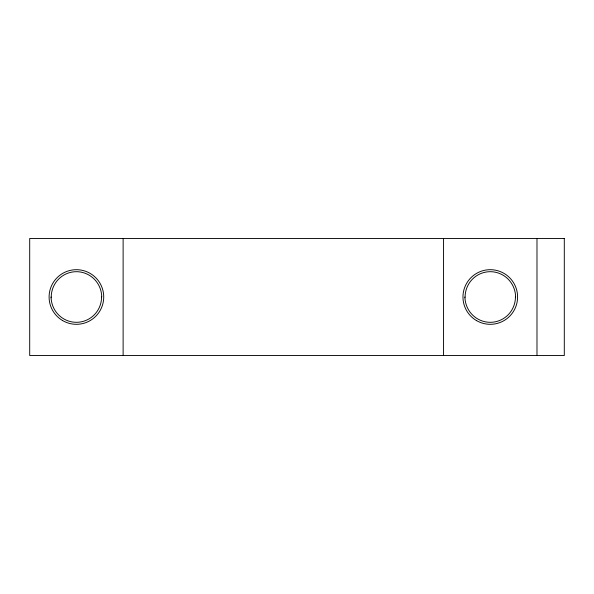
<?xml version="1.0" encoding="UTF-8"?>
<svg xmlns="http://www.w3.org/2000/svg" width="594" height="594" viewBox="0 0 594 594"><rect width="100%" height="100%" fill="white"/><g stroke="black" fill="none" stroke-linecap="round" stroke-linejoin="round"><path stroke-width="0.89" d="M464.909 297L464.924 297.794M51.047 297L51.054 297.794M536.983 238.469L536.983 355.531M443.562 238.469L443.562 355.531M123.121 238.469L123.121 355.531M51.233 297A25.52 25.252 81.2 0 1 76.403 271.688A25.52 25.252 81.2 0 1 101.737 297M101.596 297A25.52 25.252 81.2 0 1 76.812 322.312A25.52 25.252 81.2 0 1 51.099 297.794M465.095 297A25.52 25.252 81.2 0 1 490.273 271.688A25.52 25.252 81.2 0 1 515.607 297M515.458 297A25.52 25.252 81.2 0 1 490.674 322.312A25.52 25.252 81.2 0 1 464.961 297.794M564.3 238.469L29.7 238.469L29.7 355.531L564.3 355.531L564.3 238.469M476.618 320.656A27.317 27.317 0 0 0 517.589 297A27.317 27.317 0 0 0 476.618 273.344A27.317 27.317 0 0 0 476.618 320.656M62.4 320.448A27.317 27.317 0 0 0 103.72 297.408A27.317 27.317 0 0 0 63.113 273.143A27.317 27.317 0 0 0 62.4 320.448"/></g></svg>
